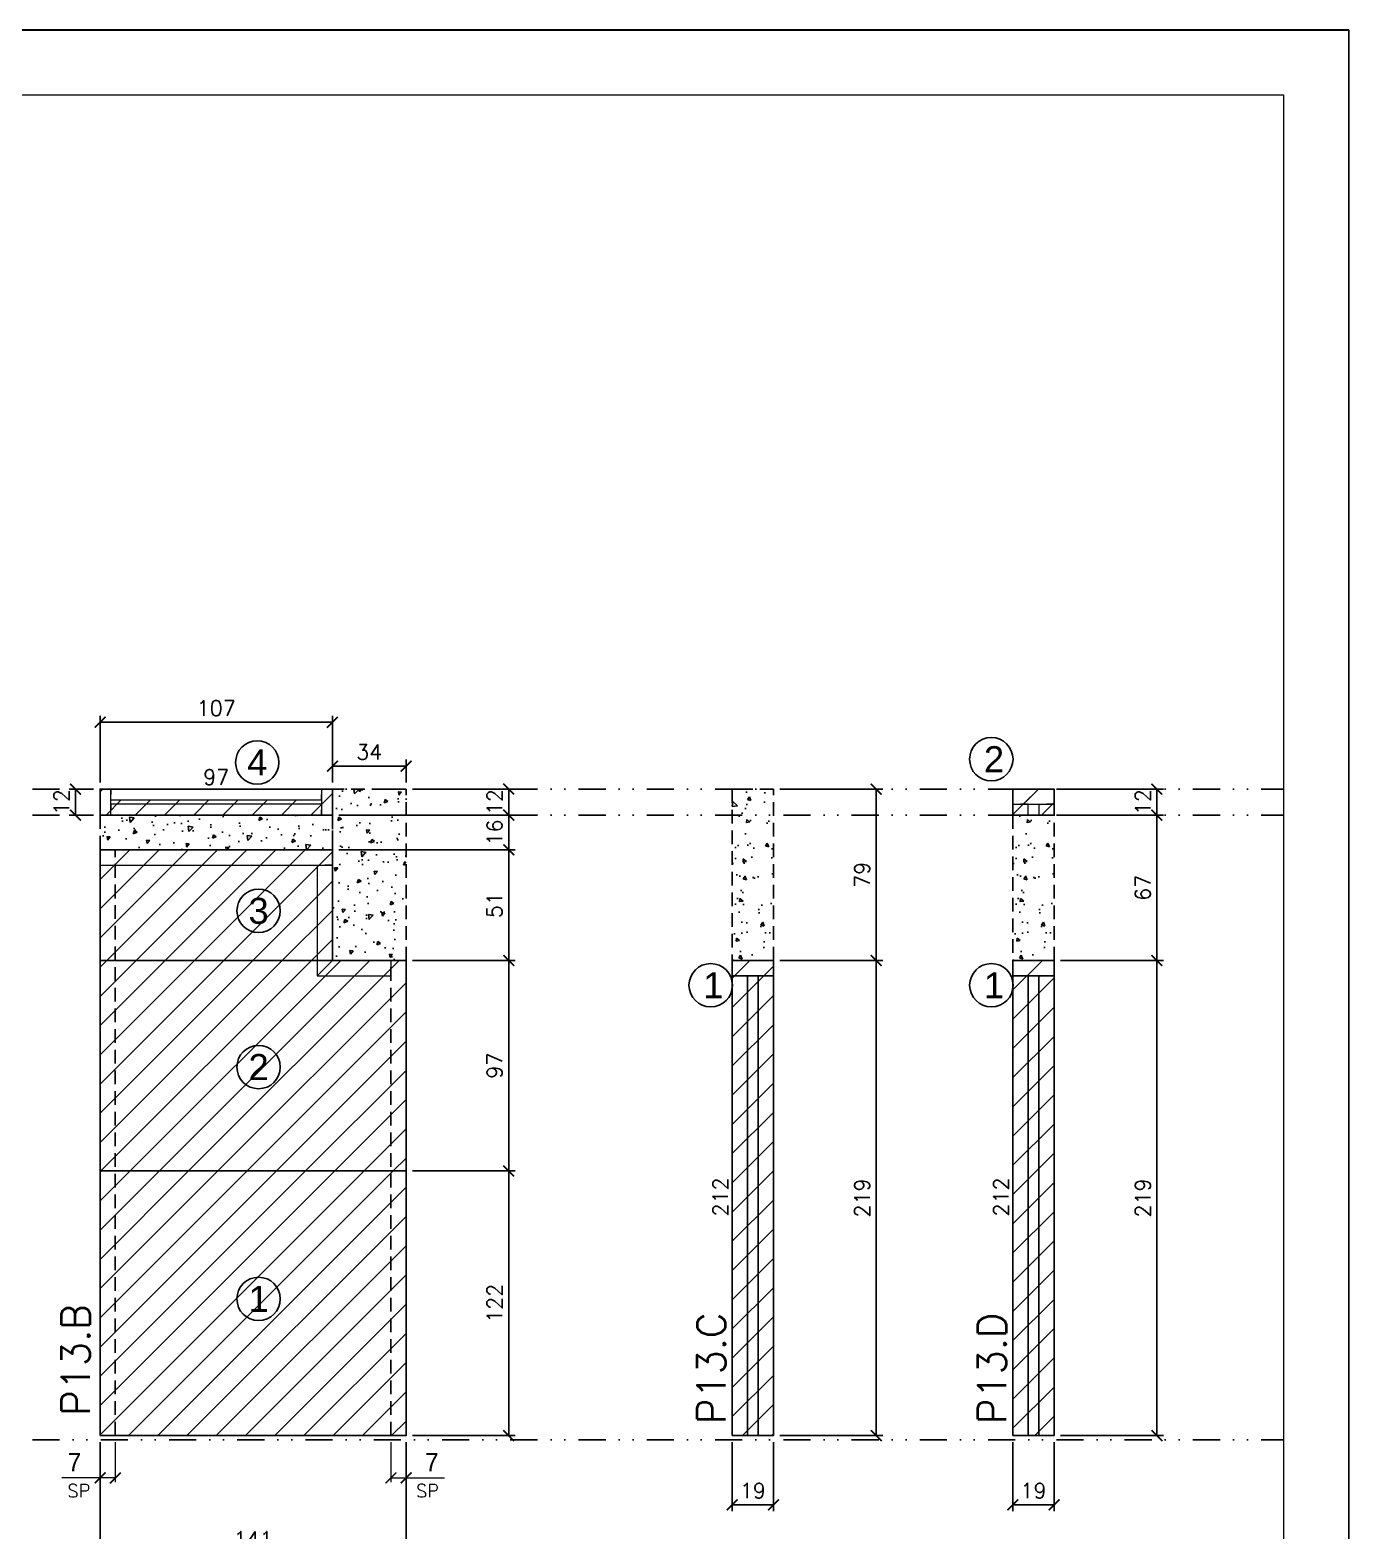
# Model space of a CAD drawing. Extents: x -23436 to 4767, y -3862 to 10024.
# Drawn here: x -18214 to -17606, y 3291 to 3982 of the extents above; entities that cross this region are included whole.
import ezdxf
from ezdxf.enums import TextEntityAlignment as Align

# ---------------------------------------------------------------- set-up
doc = ezdxf.new("R2010")
doc.units = 0
doc.header["$PDMODE"] = 2
doc.header["$PDSIZE"] = 10
doc.linetypes.add('DIVIDE2', pattern=[0.625, 0.25, -0.125, 0, -0.125, 0, -0.125])
doc.linetypes.add('HIDDEN', pattern=[9.525, 6.35, -3.175])
doc.layers.get('0').update_dxf_attribs({"lineweight": 13})
doc.layers.get('Defpoints').update_dxf_attribs({"lineweight": 13})
for name, color, linetype in [('Concreto', 250, 'HIDDEN'), ('Cota', 4, 'Continuous'), ('Cota Sarrafo', 180, 'Continuous'), ('MB Logo', 254, 'Continuous'), ('Nível', 160, 'Continuous'), ('Painéis', 30, 'Continuous'), ('Reaproveitamento', 252, 'Continuous'), ('Romaneio', 10, 'Continuous'), ('Sarr 7x7', 104, 'Continuous'), ('Sarrafo de Pressão', 42, 'HIDDEN')]:
    doc.layers.add(name, color=color, linetype=linetype)
for name, color, linetype, lineweight in [('cotas', 4, 'Continuous', 13), ('FOLHA MB', 7, 'Continuous', 13), ('Texto Seção', 7, 'Continuous', 15)]:
    doc.layers.add(name, color=color, linetype=linetype, lineweight=lineweight)
doc.layers.add('Laje_Perimetro', color=7, linetype='Continuous', plot=False)
doc.styles.add('ARIAL', font='arial.ttf', dxfattribs={"oblique": 15, "height": 25})
doc.styles.add('REGUA-120', font='ROMANS.shx', dxfattribs={"height": 15})
doc.styles.add('ROMANS', font='romans.shx')
doc.styles.add('ROMAS860', font='ROMAS860.SHX')
doc.dimstyles.new('cotas', dxfattribs={"dimtxt": 8.5, "dimasz": 5, "dimexe": 2, "dimexo": 3, "dimgap": 3, "dimtad": 1, "dimdec": 1, "dimzin": 9, "dimdsep": 46, "dimtxsty": 'ROMAS860', "dimblk": 'ARCHTICK', "dimcen": 0, "dimclrd": 4, "dimclre": 4, "dimclrt": 1, "dimadec": 0, "dimazin": 2, "dimtfac": 1, "dimtdec": 1, "dimtix": 1, "dimtmove": 0, "dimatfit": 2, "dimldrblk": 'OBLIQUE', "dimfxl": 0, "dimtolj": 1, "dimtzin": 0, "dimlwd": 13, "dimlwe": 13, "dimarcsym": 0})
doc.dimstyles.new('PAINEL', dxfattribs={"dimtxt": 7, "dimasz": 5, "dimexe": 3, "dimexo": 3, "dimgap": 3, "dimtad": 1, "dimdec": 1, "dimzin": 12, "dimdsep": 46, "dimtxsty": 'ROMANS', "dimblk": 'ARCHTICK', "dimcen": 0, "dimclrd": 4, "dimclre": 4, "dimclrt": 1, "dimadec": 1, "dimazin": 3, "dimtfac": 1, "dimtdec": 1, "dimtmove": 0, "dimatfit": 3, "dimldrblk": 'OBLIQUE', "dimfxl": 0, "dimtolj": 1, "dimtzin": 12, "dimarcsym": 0})
doc.dimstyles.new('projeto2', dxfattribs={"dimtxt": 7, "dimasz": 5, "dimexe": 1.25, "dimexo": 2.5, "dimgap": 2, "dimtad": 1, "dimdec": 1, "dimdsep": 46, "dimtxsty": 'ROMANS', "dimblk": 'OBLIQUE', "dimcen": 10, "dimdle": 1, "dimse1": 1, "dimse2": 1, "dimsd1": 1, "dimsd2": 1, "dimclrd": 256, "dimclre": 256, "dimclrt": 1, "dimadec": 0, "dimazin": 0, "dimtfac": 1, "dimtdec": 1, "dimtmove": 0, "dimatfit": 3, "dimldrblk": 'OBLIQUE', "dimfxl": 0, "dimlwd": -1, "dimlwe": -1, "dimarcsym": 0})
pattern_1 = [(45, (-11602.353, 0), (-6.735192, 6.735192), [])]

# ---------------------------------------------------------------- blocks, each defined once
blk = doc.blocks.new('A$C169d8357')
at = {"layer": 'FOLHA MB', "color": 1}
for points in [[(0, 1199.94), (0, 149.94), (1485.02, 149.94), (1485.02, 1199.94)], [(70, 1169.94), (70, 179.94), (1455.02, 179.94), (1455.02, 1169.94)]]:
    blk.add_lwpolyline(points, close=True, dxfattribs=at)
blk = doc.blocks.new('_ArchTick')
at = {"color": 0, "linetype": 'ByBlock', "const_width": 0.15}
blk.add_lwpolyline([(-0.5, -0.5), (0.5, 0.5)], dxfattribs=at)
blk = doc.blocks.new('*D4084')
at = {"layer": 'Cota', "color": 4, "lineweight": -2, "transparency": 16777216}
for p, q in [((-18037.79, 3456.37), (-17990.54, 3456.37)), ((-17993.54, 3334.37), (-17993.54, 3456.37)), ((-18037.79, 3334.37), (-17990.54, 3334.37))]:
    blk.add_line(p, q, dxfattribs=at)
at = {"layer": 'Defpoints', "color": 0, "transparency": 16777216}
for p in [(-18040.79, 3456.37), (-17993.54, 3456.37), (-18040.79, 3334.37)]:
    blk.add_point(p, dxfattribs=at)
at = {"layer": 'Cota', "color": 4, "lineweight": -2, "transparency": 16777216, "xscale": 5, "yscale": 5, "zscale": 5}
for p, rotation in [((-17993.54, 3456.37), 90), ((-17993.54, 3334.37), 270)]:
    blk.add_blockref('_ArchTick', p, dxfattribs=dict(at, rotation=rotation))
at = {"layer": 'Cota', "color": 1, "transparency": 16777216, "insert": (-18000.04, 3395.37), "char_height": 7, "attachment_point": 5, "rotation": 90, "style": 'ROMANS'}
blk.add_mtext('\\A1;122', dxfattribs=at)
blk = doc.blocks.new('_OBLIQUE')
at = {"color": 0, "linetype": 'ByBlock', "lineweight": -2}
for p, q in [((0, 0), (-1, 0)), ((-0.5, -0.5), (0.5, 0.5))]:
    blk.add_line(p, q, dxfattribs=at)
blk = doc.blocks.new('*D4085')
at = {"layer": 'Cota', "color": 4, "lineweight": -2, "transparency": 16777216}
for p, q in [((-18037.79, 3553.37), (-17990.54, 3553.37)), ((-17993.54, 3456.37), (-17993.54, 3553.37)), ((-18037.79, 3456.37), (-17990.54, 3456.37))]:
    blk.add_line(p, q, dxfattribs=at)
at = {"layer": 'Defpoints', "color": 0, "transparency": 16777216}
for p in [(-18040.79, 3553.37), (-17993.54, 3553.37), (-18040.79, 3456.37)]:
    blk.add_point(p, dxfattribs=at)
at = {"layer": 'Cota', "color": 4, "lineweight": -2, "transparency": 16777216, "xscale": 5, "yscale": 5, "zscale": 5}
for p, rotation in [((-17993.54, 3553.37), 90), ((-17993.54, 3456.37), 270)]:
    blk.add_blockref('_ArchTick', p, dxfattribs=dict(at, rotation=rotation))
at = {"layer": 'Cota', "color": 1, "transparency": 16777216, "insert": (-18000.04, 3504.87), "char_height": 7, "attachment_point": 5, "rotation": 90, "style": 'ROMANS'}
blk.add_mtext('\\A1;97', dxfattribs=at)
blk = doc.blocks.new('*D4086')
at = {"layer": 'Cota', "color": 4, "lineweight": 13, "transparency": 16777216}
for p, q in [((-18047.79, 3331.37), (-18047.79, 3312.89)), ((-18040.79, 3331.37), (-18040.79, 3312.89)), ((-18047.79, 3314.89), (-18040.79, 3314.89)), ((-18040.79, 3314.89), (-18023.12, 3314.89))]:
    blk.add_line(p, q, dxfattribs=at)
at = {"layer": 'Defpoints', "color": 0, "transparency": 16777216}
for p in [(-18047.79, 3334.37), (-18040.79, 3334.37), (-18040.79, 3314.89)]:
    blk.add_point(p, dxfattribs=at)
at = {"layer": 'Cota', "color": 4, "lineweight": 13, "transparency": 16777216, "xscale": 5, "yscale": 5, "zscale": 5, "rotation": 180}
blk.add_blockref('_ArchTick', (-18047.79, 3314.89), dxfattribs=at)
at = {"layer": 'Cota', "color": 4, "lineweight": 13, "transparency": 16777216, "xscale": 5, "yscale": 5, "zscale": 5}
blk.add_blockref('_ArchTick', (-18040.79, 3314.89), dxfattribs=at)
at = {"layer": 'Cota', "color": 1, "transparency": 16777216, "insert": (-18028.95, 3322.14), "char_height": 8.5, "attachment_point": 5, "style": 'ROMAS860'}
blk.add_mtext('\\A1;7', dxfattribs=at)
blk = doc.blocks.new('*D4087')
at = {"layer": 'Cota', "color": 4, "lineweight": -2, "transparency": 16777216}
for p, q in [((-18181.79, 3331.37), (-18181.79, 3277.19)), ((-18040.79, 3331.37), (-18040.79, 3277.19)), ((-18181.79, 3280.19), (-18040.79, 3280.19))]:
    blk.add_line(p, q, dxfattribs=at)
at = {"layer": 'Defpoints', "color": 0, "transparency": 16777216}
for p in [(-18181.79, 3334.37), (-18040.79, 3334.37), (-18040.79, 3280.19)]:
    blk.add_point(p, dxfattribs=at)
at = {"layer": 'Cota', "color": 4, "lineweight": -2, "transparency": 16777216, "xscale": 5, "yscale": 5, "zscale": 5, "rotation": 180}
blk.add_blockref('_ArchTick', (-18181.79, 3280.19), dxfattribs=at)
at = {"layer": 'Cota', "color": 4, "lineweight": -2, "transparency": 16777216, "xscale": 5, "yscale": 5, "zscale": 5}
blk.add_blockref('_ArchTick', (-18040.79, 3280.19), dxfattribs=at)
at = {"layer": 'Cota', "color": 1, "transparency": 16777216, "insert": (-18111.29, 3286.69), "char_height": 7, "attachment_point": 5, "style": 'ROMANS'}
blk.add_mtext('\\A1;141', dxfattribs=at)
blk = doc.blocks.new('*D4088')
at = {"layer": 'Cota', "color": 4, "lineweight": 13, "transparency": 16777216}
for p, q in [((-18181.79, 3331.37), (-18181.79, 3312.89)), ((-18174.79, 3331.37), (-18174.79, 3312.89)), ((-18181.79, 3314.89), (-18199.45, 3314.89)), ((-18174.79, 3314.89), (-18181.79, 3314.89))]:
    blk.add_line(p, q, dxfattribs=at)
at = {"layer": 'Defpoints', "color": 0, "transparency": 16777216}
for p in [(-18181.79, 3334.37), (-18174.79, 3334.37), (-18181.79, 3314.89)]:
    blk.add_point(p, dxfattribs=at)
at = {"layer": 'Cota', "color": 4, "lineweight": 13, "transparency": 16777216, "xscale": 5, "yscale": 5, "zscale": 5, "rotation": 180}
blk.add_blockref('_ArchTick', (-18181.79, 3314.89), dxfattribs=at)
at = {"layer": 'Cota', "color": 4, "lineweight": 13, "transparency": 16777216, "xscale": 5, "yscale": 5, "zscale": 5}
blk.add_blockref('_ArchTick', (-18174.79, 3314.89), dxfattribs=at)
at = {"layer": 'Cota', "color": 1, "transparency": 16777216, "insert": (-18193.62, 3322.14), "char_height": 8.5, "attachment_point": 5, "style": 'ROMAS860'}
blk.add_mtext('\\A1;7', dxfattribs=at)
blk = doc.blocks.new('*D4089')
at = {"layer": 'cotas', "color": 4, "lineweight": -2, "transparency": 16777216}
for p, q in [((-18071.79, 3604.37), (-17990.54, 3604.37)), ((-17993.54, 3604.37), (-17993.54, 3553.37)), ((-18037.79, 3553.37), (-17990.54, 3553.37))]:
    blk.add_line(p, q, dxfattribs=at)
at = {"layer": 'Defpoints', "color": 0, "transparency": 16777216}
for p in [(-18074.79, 3604.37), (-18040.79, 3553.37), (-17993.54, 3553.37)]:
    blk.add_point(p, dxfattribs=at)
at = {"layer": 'cotas', "color": 4, "lineweight": -2, "transparency": 16777216, "xscale": 5, "yscale": 5, "zscale": 5}
for p, rotation in [((-17993.54, 3604.37), 90), ((-17993.54, 3553.37), 270)]:
    blk.add_blockref('_ArchTick', p, dxfattribs=dict(at, rotation=rotation))
at = {"layer": 'cotas', "color": 1, "transparency": 16777216, "insert": (-18000.04, 3578.87), "char_height": 7, "attachment_point": 5, "rotation": 90, "style": 'ROMANS'}
blk.add_mtext('\\A1;51', dxfattribs=at)
blk = doc.blocks.new('*D4097')
at = {"layer": 'Defpoints', "color": 0, "transparency": 16777216}
for p in [(-18176.79, 3632.37), (-18079.79, 3632.37), (-18079.79, 3632.37)]:
    blk.add_point(p, dxfattribs=at)
at = {"layer": 'Cota Sarrafo', "color": 1, "transparency": 16777216, "insert": (-18128.29, 3637.87), "char_height": 7, "attachment_point": 5, "style": 'ROMANS'}
blk.add_mtext('97', dxfattribs=at)
blk = doc.blocks.new('*D4098')
at = {"layer": 'cotas', "color": 4, "lineweight": -2, "transparency": 16777216}
for p, q in [((-18184.79, 3632.37), (-18196.13, 3632.37)), ((-18193.13, 3620.37), (-18193.13, 3632.37)), ((-18184.79, 3620.37), (-18196.13, 3620.37))]:
    blk.add_line(p, q, dxfattribs=at)
at = {"layer": 'Defpoints', "color": 0, "transparency": 16777216}
for p in [(-18193.13, 3632.37), (-18181.79, 3632.37), (-18181.79, 3620.37)]:
    blk.add_point(p, dxfattribs=at)
at = {"layer": 'cotas', "color": 4, "lineweight": -2, "transparency": 16777216, "xscale": 5, "yscale": 5, "zscale": 5}
for p, rotation in [((-18193.13, 3632.37), 90), ((-18193.13, 3620.37), 270)]:
    blk.add_blockref('_ArchTick', p, dxfattribs=dict(at, rotation=rotation))
at = {"layer": 'cotas', "color": 1, "transparency": 16777216, "insert": (-18199.63, 3626.37), "char_height": 7, "attachment_point": 5, "rotation": 90, "style": 'ROMANS'}
blk.add_mtext('\\A1;12', dxfattribs=at)
blk = doc.blocks.new('*D4099')
at = {"layer": 'cotas', "color": 4, "lineweight": -2, "transparency": 16777216}
for p, q in [((-18071.79, 3620.37), (-17990.54, 3620.37)), ((-17993.54, 3604.37), (-17993.54, 3620.37)), ((-18071.79, 3604.37), (-17990.54, 3604.37))]:
    blk.add_line(p, q, dxfattribs=at)
at = {"layer": 'Defpoints', "color": 0, "transparency": 16777216}
for p in [(-18074.79, 3620.37), (-17993.54, 3620.37), (-18074.79, 3604.37)]:
    blk.add_point(p, dxfattribs=at)
at = {"layer": 'cotas', "color": 4, "lineweight": -2, "transparency": 16777216, "xscale": 5, "yscale": 5, "zscale": 5}
for p, rotation in [((-17993.54, 3620.37), 90), ((-17993.54, 3604.37), 270)]:
    blk.add_blockref('_ArchTick', p, dxfattribs=dict(at, rotation=rotation))
at = {"layer": 'cotas', "color": 1, "transparency": 16777216, "insert": (-18000.04, 3612.37), "char_height": 7, "attachment_point": 5, "rotation": 90, "style": 'ROMANS'}
blk.add_mtext('\\A1;16', dxfattribs=at)
blk = doc.blocks.new('*D4100')
at = {"layer": 'cotas', "color": 4, "lineweight": -2, "transparency": 16777216}
for p, q in [((-18037.79, 3632.37), (-17990.54, 3632.37)), ((-17993.54, 3620.37), (-17993.54, 3632.37)), ((-18071.79, 3620.37), (-17990.54, 3620.37))]:
    blk.add_line(p, q, dxfattribs=at)
at = {"layer": 'Defpoints', "color": 0, "transparency": 16777216}
for p in [(-18040.79, 3632.37), (-17993.54, 3632.37), (-18074.79, 3620.37)]:
    blk.add_point(p, dxfattribs=at)
at = {"layer": 'cotas', "color": 4, "lineweight": -2, "transparency": 16777216, "xscale": 5, "yscale": 5, "zscale": 5}
for p, rotation in [((-17993.54, 3632.37), 90), ((-17993.54, 3620.37), 270)]:
    blk.add_blockref('_ArchTick', p, dxfattribs=dict(at, rotation=rotation))
at = {"layer": 'cotas', "color": 1, "transparency": 16777216, "insert": (-18000.04, 3626.37), "char_height": 7, "attachment_point": 5, "rotation": 90, "style": 'ROMANS'}
blk.add_mtext('\\A1;12', dxfattribs=at)
blk = doc.blocks.new('*D4101')
at = {"layer": 'cotas', "color": 4, "lineweight": -2, "transparency": 16777216}
for p, q in [((-18181.79, 3635.37), (-18181.79, 3666.18)), ((-18074.79, 3635.37), (-18074.79, 3666.18)), ((-18181.79, 3663.18), (-18074.79, 3663.18))]:
    blk.add_line(p, q, dxfattribs=at)
at = {"layer": 'Defpoints', "color": 0, "transparency": 16777216}
for p in [(-18074.79, 3663.18), (-18181.79, 3632.37), (-18074.79, 3632.37)]:
    blk.add_point(p, dxfattribs=at)
at = {"layer": 'cotas', "color": 4, "lineweight": -2, "transparency": 16777216, "xscale": 5, "yscale": 5, "zscale": 5, "rotation": 180}
blk.add_blockref('_ArchTick', (-18181.79, 3663.18), dxfattribs=at)
at = {"layer": 'cotas', "color": 4, "lineweight": -2, "transparency": 16777216, "xscale": 5, "yscale": 5, "zscale": 5}
blk.add_blockref('_ArchTick', (-18074.79, 3663.18), dxfattribs=at)
at = {"layer": 'cotas', "color": 1, "transparency": 16777216, "insert": (-18128.29, 3669.68), "char_height": 7, "attachment_point": 5, "style": 'ROMANS'}
blk.add_mtext('\\A1;107', dxfattribs=at)
blk = doc.blocks.new('*D4102')
at = {"layer": 'cotas', "color": 4, "lineweight": -2, "transparency": 16777216}
for p, q in [((-18074.79, 3635.37), (-18074.79, 3645.94)), ((-18040.79, 3635.37), (-18040.79, 3645.94)), ((-18074.79, 3642.94), (-18040.79, 3642.94))]:
    blk.add_line(p, q, dxfattribs=at)
at = {"layer": 'Defpoints', "color": 0, "transparency": 16777216}
for p in [(-18040.79, 3642.94), (-18074.79, 3632.37), (-18040.79, 3632.37)]:
    blk.add_point(p, dxfattribs=at)
at = {"layer": 'cotas', "color": 4, "lineweight": -2, "transparency": 16777216, "xscale": 5, "yscale": 5, "zscale": 5, "rotation": 180}
blk.add_blockref('_ArchTick', (-18074.79, 3642.94), dxfattribs=at)
at = {"layer": 'cotas', "color": 4, "lineweight": -2, "transparency": 16777216, "xscale": 5, "yscale": 5, "zscale": 5}
blk.add_blockref('_ArchTick', (-18040.79, 3642.94), dxfattribs=at)
at = {"layer": 'cotas', "color": 1, "transparency": 16777216, "insert": (-18057.79, 3649.44), "char_height": 7, "attachment_point": 5, "style": 'ROMANS'}
blk.add_mtext('\\A1;34', dxfattribs=at)
blk = doc.blocks.new('*D4103')
at = {"layer": 'Cota', "color": 4, "lineweight": -2, "transparency": 16777216}
for p, q in [((-17890.54, 3331.37), (-17890.54, 3299.48)), ((-17871.54, 3331.37), (-17871.54, 3299.48)), ((-17890.54, 3302.48), (-17871.54, 3302.48))]:
    blk.add_line(p, q, dxfattribs=at)
at = {"layer": 'Defpoints', "color": 0, "transparency": 16777216}
for p in [(-17890.54, 3334.37), (-17871.54, 3334.37), (-17871.54, 3302.48)]:
    blk.add_point(p, dxfattribs=at)
at = {"layer": 'Cota', "color": 4, "lineweight": -2, "transparency": 16777216, "xscale": 5, "yscale": 5, "zscale": 5, "rotation": 180}
blk.add_blockref('_ArchTick', (-17890.54, 3302.48), dxfattribs=at)
at = {"layer": 'Cota', "color": 4, "lineweight": -2, "transparency": 16777216, "xscale": 5, "yscale": 5, "zscale": 5}
blk.add_blockref('_ArchTick', (-17871.54, 3302.48), dxfattribs=at)
at = {"layer": 'Cota', "color": 1, "transparency": 16777216, "insert": (-17881.04, 3308.98), "char_height": 7, "attachment_point": 5, "style": 'ROMANS'}
blk.add_mtext('\\A1;19', dxfattribs=at)
blk = doc.blocks.new('*D4104')
at = {"layer": 'Cota', "color": 4, "lineweight": -2, "transparency": 16777216}
for p, q in [((-17868.54, 3632.37), (-17821.2, 3632.37)), ((-17824.2, 3553.37), (-17824.2, 3632.37)), ((-17868.54, 3553.37), (-17821.2, 3553.37))]:
    blk.add_line(p, q, dxfattribs=at)
at = {"layer": 'Defpoints', "color": 0, "transparency": 16777216}
for p in [(-17871.54, 3632.37), (-17824.2, 3632.37), (-17871.54, 3553.37)]:
    blk.add_point(p, dxfattribs=at)
at = {"layer": 'Cota', "color": 4, "lineweight": -2, "transparency": 16777216, "xscale": 5, "yscale": 5, "zscale": 5}
for p, rotation in [((-17824.2, 3632.37), 90), ((-17824.2, 3553.37), 270)]:
    blk.add_blockref('_ArchTick', p, dxfattribs=dict(at, rotation=rotation))
at = {"layer": 'Cota', "color": 1, "transparency": 16777216, "insert": (-17830.7, 3592.87), "char_height": 7, "attachment_point": 5, "rotation": 90, "style": 'ROMANS'}
blk.add_mtext('\\A1;79', dxfattribs=at)
blk = doc.blocks.new('*D4105')
at = {"layer": 'Defpoints', "color": 0, "transparency": 16777216}
for p in [(-17883.54, 3546.37), (-17890.54, 3334.37), (-17890.54, 3334.37)]:
    blk.add_point(p, dxfattribs=at)
at = {"layer": 'Cota Sarrafo', "color": 1, "transparency": 16777216, "insert": (-17896.04, 3444.35), "char_height": 7, "attachment_point": 5, "rotation": 90, "style": 'ROMANS'}
blk.add_mtext('212', dxfattribs=at)
blk = doc.blocks.new('*D4106')
at = {"layer": 'cotas', "color": 4, "lineweight": -2, "transparency": 16777216}
for p, q in [((-17868.54, 3553.37), (-17821.2, 3553.37)), ((-17824.2, 3334.37), (-17824.2, 3553.37)), ((-17868.54, 3334.37), (-17821.2, 3334.37))]:
    blk.add_line(p, q, dxfattribs=at)
at = {"layer": 'Defpoints', "color": 0, "transparency": 16777216}
for p in [(-17871.54, 3553.37), (-17824.2, 3553.37), (-17871.54, 3334.37)]:
    blk.add_point(p, dxfattribs=at)
at = {"layer": 'cotas', "color": 4, "lineweight": -2, "transparency": 16777216, "xscale": 5, "yscale": 5, "zscale": 5}
for p, rotation in [((-17824.2, 3553.37), 90), ((-17824.2, 3334.37), 270)]:
    blk.add_blockref('_ArchTick', p, dxfattribs=dict(at, rotation=rotation))
at = {"layer": 'cotas', "color": 1, "transparency": 16777216, "insert": (-17830.7, 3443.87), "char_height": 7, "attachment_point": 5, "rotation": 90, "style": 'ROMANS'}
blk.add_mtext('\\A1;219', dxfattribs=at)
blk = doc.blocks.new('*D4107')
at = {"layer": 'Cota', "color": 4, "lineweight": -2, "transparency": 16777216}
for p, q in [((-17761.23, 3331.37), (-17761.23, 3299.48)), ((-17742.23, 3331.37), (-17742.23, 3299.48)), ((-17761.23, 3302.48), (-17742.23, 3302.48))]:
    blk.add_line(p, q, dxfattribs=at)
at = {"layer": 'Defpoints', "color": 0, "transparency": 16777216}
for p in [(-17761.23, 3334.37), (-17742.23, 3334.37), (-17742.23, 3302.48)]:
    blk.add_point(p, dxfattribs=at)
at = {"layer": 'Cota', "color": 4, "lineweight": -2, "transparency": 16777216, "xscale": 5, "yscale": 5, "zscale": 5, "rotation": 180}
blk.add_blockref('_ArchTick', (-17761.23, 3302.48), dxfattribs=at)
at = {"layer": 'Cota', "color": 4, "lineweight": -2, "transparency": 16777216, "xscale": 5, "yscale": 5, "zscale": 5}
blk.add_blockref('_ArchTick', (-17742.23, 3302.48), dxfattribs=at)
at = {"layer": 'Cota', "color": 1, "transparency": 16777216, "insert": (-17751.73, 3308.98), "char_height": 7, "attachment_point": 5, "style": 'ROMANS'}
blk.add_mtext('\\A1;19', dxfattribs=at)
blk = doc.blocks.new('*D4108')
at = {"layer": 'Cota', "color": 4, "lineweight": -2, "transparency": 16777216}
for p, q in [((-17739.23, 3620.37), (-17691.88, 3620.37)), ((-17694.88, 3553.37), (-17694.88, 3620.37)), ((-17739.23, 3553.37), (-17691.88, 3553.37))]:
    blk.add_line(p, q, dxfattribs=at)
at = {"layer": 'Defpoints', "color": 0, "transparency": 16777216}
for p in [(-17742.23, 3620.37), (-17694.88, 3620.37), (-17742.23, 3553.37)]:
    blk.add_point(p, dxfattribs=at)
at = {"layer": 'Cota', "color": 4, "lineweight": -2, "transparency": 16777216, "xscale": 5, "yscale": 5, "zscale": 5}
for p, rotation in [((-17694.88, 3620.37), 90), ((-17694.88, 3553.37), 270)]:
    blk.add_blockref('_ArchTick', p, dxfattribs=dict(at, rotation=rotation))
at = {"layer": 'Cota', "color": 1, "transparency": 16777216, "insert": (-17701.38, 3586.87), "char_height": 7, "attachment_point": 5, "rotation": 90, "style": 'ROMANS'}
blk.add_mtext('\\A1;67', dxfattribs=at)
blk = doc.blocks.new('*D4043')
at = {"layer": 'Defpoints', "color": 0, "transparency": 16777216}
for p in [(-17754.23, 3546.37), (-17761.23, 3334.37), (-17761.23, 3334.37)]:
    blk.add_point(p, dxfattribs=at)
at = {"layer": 'Cota Sarrafo', "color": 1, "transparency": 16777216, "insert": (-17766.73, 3444.35), "char_height": 7, "attachment_point": 5, "rotation": 90, "style": 'ROMANS'}
blk.add_mtext('212', dxfattribs=at)
blk = doc.blocks.new('*D4044')
at = {"layer": 'cotas', "color": 4, "lineweight": -2, "transparency": 16777216}
for p, q in [((-17739.23, 3553.37), (-17691.88, 3553.37)), ((-17694.88, 3334.37), (-17694.88, 3553.37)), ((-17739.23, 3334.37), (-17691.88, 3334.37))]:
    blk.add_line(p, q, dxfattribs=at)
at = {"layer": 'Defpoints', "color": 0, "transparency": 16777216}
for p in [(-17742.23, 3553.37), (-17694.88, 3553.37), (-17742.23, 3334.37)]:
    blk.add_point(p, dxfattribs=at)
at = {"layer": 'cotas', "color": 4, "lineweight": -2, "transparency": 16777216, "xscale": 5, "yscale": 5, "zscale": 5}
for p, rotation in [((-17694.88, 3553.37), 90), ((-17694.88, 3334.37), 270)]:
    blk.add_blockref('_ArchTick', p, dxfattribs=dict(at, rotation=rotation))
at = {"layer": 'cotas', "color": 1, "transparency": 16777216, "insert": (-17701.38, 3443.87), "char_height": 7, "attachment_point": 5, "rotation": 90, "style": 'ROMANS'}
blk.add_mtext('\\A1;219', dxfattribs=at)
blk = doc.blocks.new('*D4045')
at = {"layer": 'cotas', "color": 4, "lineweight": -2, "transparency": 16777216}
for p, q in [((-17739.23, 3632.37), (-17691.88, 3632.37)), ((-17694.88, 3620.37), (-17694.88, 3632.37)), ((-17739.23, 3620.37), (-17691.88, 3620.37))]:
    blk.add_line(p, q, dxfattribs=at)
at = {"layer": 'Defpoints', "color": 0, "transparency": 16777216}
for p in [(-17742.23, 3632.37), (-17694.88, 3632.37), (-17742.23, 3620.37)]:
    blk.add_point(p, dxfattribs=at)
at = {"layer": 'cotas', "color": 4, "lineweight": -2, "transparency": 16777216, "xscale": 5, "yscale": 5, "zscale": 5}
for p, rotation in [((-17694.88, 3632.37), 90), ((-17694.88, 3620.37), 270)]:
    blk.add_blockref('_ArchTick', p, dxfattribs=dict(at, rotation=rotation))
at = {"layer": 'cotas', "color": 1, "transparency": 16777216, "insert": (-17701.38, 3626.37), "char_height": 7, "attachment_point": 5, "rotation": 90, "style": 'ROMANS'}
blk.add_mtext('\\A1;12', dxfattribs=at)

msp = doc.modelspace()

# ---------------------------------------------------------------- hatches: boundary and pattern name
at = {"layer": 'Concreto'}
h = msp.add_hatch(dxfattribs=at)
h.set_pattern_fill('AR-CONC', color=256, scale=0.1, angle=-180)
h.set_pattern_definition([(230, (1956.088, -36), (-18.218467, 1.593909), [1.905, -20.955]), (175, (1956.088, -36), (3.524342, -19.105685), [1.524, -16.764058]), (280.45144, (1954.57, -35.867), (-14.694125, -17.511775), [1.619001, -17.809024]), (226.1842, (1956.088, -41.08), (-27.107904, 4.204233), [2.8575, -31.4325]), (276.63556, (1953.83, -40.73), (-23.740413, -24.742612), [2.428502, -26.71356]), (171.18415, (1956.088, -41.08), (-23.740413, -24.742612), [2.285997, -25.145973]), (201, (1953.548, -39.81), (-15.161439, 10.22652), [1.905, -20.955]), (146, (1953.548, -39.81), (-6.180203, -18.418797), [1.524, -16.764]), (251.451445, (1952.285, -38.958), (-21.341642, -8.192277), [1.619001, -17.808994]), (217.5, (1956.088, -36), (-0.3088603, -8.4555039), [0, -16.5608, 0, -17.018, 0, -16.8275]), (187.5, (1956.088, -36), (-6.6819663, -10.0180575), [0, -9.7028, 0, -16.1798, 0, -6.4135]), (147.5, (1961.7524, -36), (-13.5590595, 0.5728744), [0, -6.35, 0, -19.812, 0, -26.289]), (137.5, (1964.292, -36), (-14.812918, -2.542649), [0, -8.255, 0, -13.1572, 0, -18.669])])
h.paths.add_polyline_path([(-18074.786, 3553.37), (-18040.786, 3553.37), (-18040.786, 3632.37), (-18074.786, 3632.37)])
h = msp.add_hatch(dxfattribs=at)
h.set_pattern_fill('AR-CONC', color=256, scale=0.1, angle=-90)
h.set_pattern_definition([(320, (-3230.991, 10390.177), (-1.593909, -18.218467), [1.905, -20.955]), (265, (-3230.991, 10390.177), (19.105685, 3.524342), [1.524, -16.764058]), (10.45144, (-3231.124, 10388.659), (17.511775, -14.694125), [1.619, -17.809024]), (316.1842, (-3225.91, 10390.177), (-4.204233, -27.107904), [2.8575, -31.4325]), (6.63556, (-3226.261, 10387.918), (24.742612, -23.740413), [2.4285, -26.71356]), (261.18415, (-3225.91, 10390.177), (24.742612, -23.740413), [2.285997, -25.145973]), (291, (-3227.181, 10387.637), (-10.22652, -15.161439), [1.905, -20.955]), (236, (-3227.181, 10387.637), (18.418797, -6.180203), [1.524, -16.764]), (341.45145, (-3228.033, 10386.374), (8.192277, -21.341642), [1.619, -17.808994]), (307.5, (-3230.991, 10390.177), (8.455504, -0.3088603), [0, -16.5608, 0, -17.018, 0, -16.8275]), (277.5, (-3230.991, 10390.177), (10.0180575, -6.681966), [0, -9.7028, 0, -16.1798, 0, -6.4135]), (237.5, (-3230.991, 10395.841), (-0.5728744, -13.5590595), [0, -6.35, 0, -19.812, 0, -26.289]), (227.5, (-3230.991, 10398.381), (2.542649, -14.812918), [0, -8.255, 0, -13.1572, 0, -18.669])])
h.paths.add_polyline_path([(-17890.545, 3553.37), (-17871.545, 3553.37), (-17871.545, 3632.37), (-17890.545, 3632.37)])
h = msp.add_hatch(dxfattribs=at)
h.set_pattern_fill('AR-CONC', color=256, scale=0.1, angle=-180)
h.set_pattern_definition([(230, (1585, -36), (-18.218467, 1.593909), [1.905, -20.955]), (175, (1585, -36), (3.524342, -19.105685), [1.524, -16.764058]), (280.45144, (1583.482, -35.867), (-14.694125, -17.511775), [1.619001, -17.809024]), (226.1842, (1585, -41.08), (-27.107904, 4.204233), [2.8575, -31.4325]), (276.63556, (1582.74, -40.73), (-23.740413, -24.742612), [2.428502, -26.71356]), (171.18415, (1585, -41.08), (-23.740413, -24.742612), [2.285997, -25.145973]), (201, (1582.46, -39.81), (-15.161439, 10.22652), [1.905, -20.955]), (146, (1582.46, -39.81), (-6.180203, -18.418797), [1.524, -16.764]), (251.45145, (1581.197, -38.958), (-21.341642, -8.192277), [1.619001, -17.808994]), (217.5, (1585, -36), (-0.3088603, -8.4555039), [0, -16.5608, 0, -17.018, 0, -16.8275]), (187.5, (1585, -36), (-6.6819663, -10.0180575), [0, -9.7028, 0, -16.1798, 0, -6.4135]), (147.5, (1590.664, -36), (-13.5590595, 0.5728744), [0, -6.35, 0, -19.812, 0, -26.289]), (137.5, (1593.204, -36), (-14.812918, -2.542649), [0, -8.255, 0, -13.1572, 0, -18.669])])
h.paths.add_polyline_path([(-18181.786, 3604.37), (-18074.786, 3604.37), (-18074.786, 3620.37), (-18181.786, 3620.37)])
h = msp.add_hatch(dxfattribs=at)
h.set_pattern_fill('AR-CONC', color=256, scale=0.1, angle=-90)
h.set_pattern_definition([(320, (-3101.674, 10390.177), (-1.593909, -18.218467), [1.905, -20.955]), (265, (-3101.674, 10390.177), (19.105685, 3.524342), [1.524, -16.764058]), (10.45144, (-3101.807, 10388.659), (17.511775, -14.694125), [1.619, -17.809024]), (316.1842, (-3096.594, 10390.177), (-4.204233, -27.107904), [2.8575, -31.4325]), (6.63556, (-3096.944, 10387.918), (24.742612, -23.740413), [2.4285, -26.71356]), (261.18415, (-3096.594, 10390.177), (24.742612, -23.740413), [2.285997, -25.145973]), (291, (-3097.864, 10387.637), (-10.22652, -15.161439), [1.905, -20.955]), (236, (-3097.864, 10387.637), (18.418797, -6.180203), [1.524, -16.764]), (341.45145, (-3098.716, 10386.374), (8.192277, -21.341642), [1.619, -17.808994]), (307.5, (-3101.674, 10390.177), (8.455504, -0.3088603), [0, -16.5608, 0, -17.018, 0, -16.8275]), (277.5, (-3101.674, 10390.177), (10.0180575, -6.681966), [0, -9.7028, 0, -16.1798, 0, -6.4135]), (237.5, (-3101.674, 10395.841), (-0.5728744, -13.5590595), [0, -6.35, 0, -19.812, 0, -26.289]), (227.5, (-3101.674, 10398.381), (2.542649, -14.812918), [0, -8.255, 0, -13.1572, 0, -18.669])])
h.paths.add_polyline_path([(-17761.228, 3553.37), (-17742.228, 3553.37), (-17742.228, 3620.37), (-17761.228, 3620.37)])
at = {"layer": 'Reaproveitamento'}
h = msp.add_hatch(dxfattribs=at)
h.set_pattern_fill('ANSI31', color=256, scale=3, style=0)
h.set_pattern_definition(pattern_1)
h.paths.add_polyline_path([(-17761.228, 3620.37), (-17742.228, 3620.37), (-17742.228, 3632.37), (-17761.228, 3632.37)])
edge = h.paths.add_edge_path()
edge.add_line((-18590.349, 3620.37), (-17636.377, 3620.37))
h = msp.add_hatch(dxfattribs=at)
h.set_pattern_fill('ANSI31', color=256, scale=3, style=0)
h.set_pattern_definition(pattern_1)
h.paths.add_polyline_path([(-18176.786, 3632.37), (-18176.786, 3627.37), (-18079.786, 3627.37), (-18079.786, 3632.37)], flags=16)
h.paths.add_polyline_path([(-18181.786, 3620.37), (-18074.786, 3620.37), (-18074.786, 3632.37), (-18181.786, 3632.37)])
h = msp.add_hatch(dxfattribs=at)
h.set_pattern_fill('ANSI31', color=256, scale=3, style=0)
h.set_pattern_definition(pattern_1)
h.paths.add_polyline_path([(-17761.228, 3632.37), (-17742.228, 3632.37), (-17742.228, 3620.37), (-17761.228, 3620.37)])
h = msp.add_hatch(dxfattribs=at)
h.set_pattern_fill('ANSI31', color=256, scale=3, style=0)
h.set_pattern_definition(pattern_1)
h.paths.add_polyline_path([(-17761.228, 3632.37), (-17761.228, 3625.37), (-17742.228, 3625.37), (-17742.228, 3632.37)], flags=17)
h = msp.add_hatch(dxfattribs=at)
h.set_pattern_fill('ANSI31', color=256, scale=3, style=0)
h.set_pattern_definition(pattern_1)
h.paths.add_polyline_path([(-17761.228, 3620.37), (-17742.228, 3620.37), (-17742.228, 3632.37), (-17761.228, 3632.37)])
h = msp.add_hatch(dxfattribs=at)
h.set_pattern_fill('ANSI31', color=256, scale=3, style=0)
h.set_pattern_definition(pattern_1)
h.paths.add_polyline_path([(-18181.786, 3553.37), (-18181.786, 3604.37), (-18074.786, 3604.37), (-18074.786, 3553.37), (-18040.786, 3553.37)])
h = msp.add_hatch(dxfattribs=at)
h.set_pattern_fill('ANSI31', color=256, scale=3, style=0)
h.set_pattern_definition(pattern_1)
h.paths.add_polyline_path([(-18181.786, 3456.37), (-18040.786, 3456.37), (-18040.786, 3553.37), (-18181.786, 3553.37)])
h = msp.add_hatch(dxfattribs=at)
h.set_pattern_fill('ANSI31', color=256, scale=3, style=0)
h.set_pattern_definition(pattern_1)
h.paths.add_polyline_path([(-17890.545, 3334.37), (-17871.545, 3334.37), (-17871.545, 3553.37), (-17890.545, 3553.37)])
h = msp.add_hatch(dxfattribs=at)
h.set_pattern_fill('ANSI31', color=256, scale=3, style=0)
h.set_pattern_definition(pattern_1)
h.paths.add_polyline_path([(-17761.228, 3334.37), (-17742.228, 3334.37), (-17742.228, 3553.37), (-17761.228, 3553.37)])
h = msp.add_hatch(dxfattribs=at)
h.set_pattern_fill('ANSI31', color=256, scale=3, style=0)
h.set_pattern_definition(pattern_1)
h.paths.add_polyline_path([(-18181.786, 3334.37), (-18040.786, 3334.37), (-18040.786, 3456.37), (-18181.786, 3456.37)])

# ---------------------------------------------------------------- linework, layer by layer
at = {"layer": 'Concreto'}
for points in [[(-18074.786, 3553.37), (-18040.786, 3553.37), (-18040.786, 3632.37), (-18074.786, 3632.37)], [(-17890.545, 3553.37), (-17871.545, 3553.37), (-17871.545, 3632.37), (-17890.545, 3632.37)], [(-18181.786, 3604.37), (-18074.786, 3604.37), (-18074.786, 3620.37), (-18181.786, 3620.37)], [(-17761.228, 3553.37), (-17742.228, 3553.37), (-17742.228, 3620.37), (-17761.228, 3620.37)]]:
    msp.add_lwpolyline(points, close=True, dxfattribs=at)
at = {"layer": 'cotas', "color": 50}
for p, q in [((-18181.786, 3620.37), (-18181.786, 3632.37)), ((-18181.786, 3632.37), (-18179.286, 3632.37)), ((-18176.786, 3632.37), (-18179.286, 3632.37)), ((-18176.786, 3620.37), (-18176.786, 3632.37)), ((-18176.786, 3632.37), (-18176.786, 3629.87)), ((-18176.786, 3632.37), (-18079.786, 3632.37)), ((-18176.786, 3627.37), (-18176.786, 3629.87)), ((-18079.786, 3632.37), (-18077.286, 3632.37)), ((-18079.786, 3632.37), (-18079.786, 3620.37)), ((-18079.786, 3632.37), (-18079.786, 3629.87)), ((-18079.786, 3627.37), (-18079.786, 3629.87)), ((-18074.786, 3632.37), (-18077.286, 3632.37)), ((-18074.786, 3632.37), (-18074.786, 3620.37)), ((-17761.228, 3632.37), (-17761.228, 3628.87)), ((-17761.228, 3632.37), (-17742.228, 3632.37)), ((-17742.228, 3632.37), (-17742.228, 3628.87)), ((-18176.786, 3627.37), (-18079.786, 3627.37)), ((-18079.786, 3625.37), (-18176.786, 3625.37)), ((-18176.786, 3625.37), (-18176.786, 3622.87)), ((-18079.786, 3625.37), (-18079.786, 3622.87)), ((-17761.228, 3625.37), (-17761.228, 3628.87)), ((-17761.228, 3625.37), (-17742.228, 3625.37)), ((-17761.228, 3620.37), (-17761.228, 3625.37)), ((-17761.228, 3625.37), (-17757.728, 3625.37)), ((-17754.228, 3625.37), (-17757.728, 3625.37)), ((-17754.228, 3620.37), (-17754.228, 3625.37)), ((-17749.228, 3625.37), (-17745.728, 3625.37)), ((-17749.228, 3625.37), (-17749.228, 3620.37)), ((-17742.228, 3625.37), (-17745.728, 3625.37)), ((-17742.228, 3625.37), (-17742.228, 3628.87)), ((-17742.228, 3625.37), (-17742.228, 3620.37)), ((-18181.786, 3620.37), (-18179.286, 3620.37)), ((-18176.786, 3620.37), (-18179.286, 3620.37)), ((-18176.786, 3620.37), (-18176.786, 3622.87)), ((-18079.786, 3620.37), (-18176.786, 3620.37)), ((-18079.786, 3620.37), (-18079.786, 3622.87)), ((-18079.786, 3620.37), (-18077.286, 3620.37)), ((-18074.786, 3620.37), (-18077.286, 3620.37)), ((-17761.228, 3620.37), (-17757.728, 3620.37)), ((-17754.228, 3620.37), (-17757.728, 3620.37)), ((-17749.228, 3620.37), (-17745.728, 3620.37)), ((-17742.228, 3620.37), (-17745.728, 3620.37)), ((-18181.786, 3604.37), (-18181.786, 3600.87)), ((-18181.786, 3604.37), (-18074.786, 3604.37)), ((-18074.786, 3604.37), (-18074.786, 3600.87)), ((-18181.786, 3597.37), (-18181.786, 3600.87)), ((-18181.786, 3597.37), (-18074.786, 3597.37)), ((-18081.786, 3597.37), (-18078.286, 3597.37)), ((-18081.786, 3597.37), (-18081.786, 3546.37)), ((-18074.786, 3597.37), (-18078.286, 3597.37)), ((-18074.786, 3597.37), (-18074.786, 3600.87)), ((-18074.786, 3597.37), (-18074.786, 3553.37)), ((-18081.786, 3546.37), (-18078.286, 3549.87)), ((-18074.786, 3553.37), (-18078.286, 3549.87)), ((-18074.786, 3553.37), (-18047.786, 3553.37)), ((-18047.786, 3553.37), (-18047.786, 3549.87)), ((-18047.786, 3546.37), (-18047.786, 3549.87)), ((-18081.786, 3546.37), (-18047.786, 3546.37))]:
    msp.add_line(p, q, dxfattribs=at)
at = {"layer": 'cotas'}
for p, q in [((-17871.545, 3553.37), (-17871.545, 3334.37)), ((-17742.228, 3553.37), (-17742.228, 3334.37))]:
    msp.add_line(p, q, dxfattribs=at)
at = {"layer": 'Laje_Perimetro'}
msp.add_lwpolyline([(-17606.377, 3982.259), (-19091.397, 3982.259), (-19091.397, 2932.259), (-17606.377, 2932.259)], close=True, dxfattribs=at)
at = {"layer": 'Nível', "color": 3, "linetype": 'DIVIDE2', "ltscale": 50}
msp.add_line((-18590.349, 3632.37), (-17636.377, 3632.37), dxfattribs=at)
at = {"layer": 'Nível', "linetype": 'DIVIDE2', "ltscale": 50}
for p, q in [((-18590.349, 3620.37), (-17636.377, 3620.37)), ((-18590.349, 3332.37), (-17636.377, 3332.37))]:
    msp.add_line(p, q, dxfattribs=at)
at = {"layer": 'Painéis', "color": 32, "true_color": 0xcd6928}
for points in [[(-18181.786, 3620.37), (-18074.786, 3620.37), (-18074.786, 3632.37), (-18181.786, 3632.37)], [(-17761.228, 3620.37), (-17742.228, 3620.37), (-17742.228, 3632.37), (-17761.228, 3632.37)], [(-18181.786, 3553.37), (-18181.786, 3604.37), (-18074.786, 3604.37), (-18074.786, 3553.37), (-18040.786, 3553.37), (-18040.786, 3553.37)], [(-18181.786, 3456.37), (-18040.786, 3456.37), (-18040.786, 3553.37), (-18181.786, 3553.37)], [(-17890.545, 3334.37), (-17871.545, 3334.37), (-17871.545, 3553.37), (-17890.545, 3553.37)], [(-17761.228, 3334.37), (-17742.228, 3334.37), (-17742.228, 3553.37), (-17761.228, 3553.37)], [(-18181.786, 3334.37), (-18040.786, 3334.37), (-18040.786, 3456.37), (-18181.786, 3456.37)]]:
    msp.add_lwpolyline(points, close=True, dxfattribs=at)
at = {"layer": 'Romaneio'}
for centre in [(-18109.38, 3644.653), (-17771.178, 3646.149), (-18108.764, 3576.263), (-17900.472, 3541.954), (-17771.155, 3541.954), (-18108.764, 3504.26), (-18108.764, 3397.365)]:
    msp.add_circle(centre, 10, dxfattribs=at)
at = {"layer": 'Sarr 7x7', "color": 50}
for p, q in [((-17890.545, 3553.37), (-17890.545, 3549.87)), ((-17890.545, 3553.37), (-17871.545, 3553.37)), ((-17890.545, 3546.37), (-17890.545, 3549.87)), ((-17871.545, 3553.37), (-17871.545, 3549.87)), ((-17871.545, 3546.37), (-17871.545, 3549.87)), ((-17761.228, 3553.37), (-17761.228, 3549.87)), ((-17761.228, 3553.37), (-17742.228, 3553.37)), ((-17761.228, 3546.37), (-17761.228, 3549.87)), ((-17742.228, 3553.37), (-17742.228, 3549.87)), ((-17742.228, 3546.37), (-17742.228, 3549.87)), ((-17890.545, 3546.37), (-17871.545, 3546.37)), ((-17890.545, 3334.37), (-17890.545, 3546.37)), ((-17890.545, 3546.37), (-17887.045, 3546.37)), ((-17883.545, 3546.37), (-17887.045, 3546.37)), ((-17883.545, 3334.37), (-17883.545, 3546.37)), ((-17878.545, 3546.37), (-17875.045, 3546.37)), ((-17878.545, 3546.37), (-17878.545, 3334.37)), ((-17871.545, 3546.37), (-17875.045, 3546.37)), ((-17871.545, 3546.37), (-17871.545, 3334.37)), ((-17761.228, 3546.37), (-17742.228, 3546.37)), ((-17761.228, 3334.37), (-17761.228, 3546.37)), ((-17761.228, 3546.37), (-17757.728, 3546.37)), ((-17754.228, 3546.37), (-17757.728, 3546.37)), ((-17754.228, 3334.37), (-17754.228, 3546.37)), ((-17749.228, 3546.37), (-17745.728, 3546.37)), ((-17749.228, 3546.37), (-17749.228, 3334.37)), ((-17742.228, 3546.37), (-17745.728, 3546.37)), ((-17742.228, 3546.37), (-17742.228, 3334.37)), ((-17890.545, 3334.37), (-17887.045, 3334.37)), ((-17883.545, 3334.37), (-17887.045, 3334.37)), ((-17878.545, 3334.37), (-17875.045, 3334.37)), ((-17871.545, 3334.37), (-17875.045, 3334.37)), ((-17761.228, 3334.37), (-17757.728, 3334.37)), ((-17754.228, 3334.37), (-17757.728, 3334.37)), ((-17749.228, 3334.37), (-17745.728, 3334.37)), ((-17742.228, 3334.37), (-17745.728, 3334.37))]:
    msp.add_line(p, q, dxfattribs=at)
at = {"layer": 'Sarrafo de Pressão'}
for p, q in [((-18174.786, 3334.37), (-18174.786, 3604.37)), ((-18047.786, 3334.37), (-18047.786, 3553.37))]:
    msp.add_line(p, q, dxfattribs=at)

# ---------------------------------------------------------------- block references
at = {"layer": 'MB Logo'}
msp.add_blockref('A$C169d8357', (-19091.397, 2782.321), dxfattribs=at)

# ---------------------------------------------------------------- texts
at = {"layer": 'Romaneio', "color": 0, "style": 'ARIAL'}
for s, p in [('4', (-18109.38, 3644.653)), ('2', (-17769.926, 3646.149)), ('3', (-18108.764, 3576.263)), ('1', (-17899.22, 3541.954)), ('1', (-17769.903, 3541.954)), ('2', (-18108.764, 3504.26)), ('1', (-18108.764, 3397.365))]:
    msp.add_text(s, height=12, dxfattribs=at).set_placement(p, align=Align.MIDDLE_CENTER)
at = {"layer": 'Texto Seção', "char_height": 13, "width": 285.32988, "attachment_point": 7, "rotation": 90, "style": 'REGUA-120'}
for s, insert in [('P13.B', (-18186.517, 3343.621)), ('P13.C', (-17893.665, 3339.782)), ('P13.D', (-17764.348, 3339.782))]:
    msp.add_mtext(s, dxfattribs=dict(at, insert=insert))
at = {"layer": 'Texto Seção', "char_height": 6, "style": 'ROMANS'}
for insert, attachment_point in [((-18186.321, 3305.943), 9), ((-18036.251, 3305.943), 7)]:
    msp.add_mtext('SP', dxfattribs=dict(at, insert=insert, attachment_point=attachment_point))

# ---------------------------------------------------------------- dimensions: what is measured, and where the dimension line sits
at = {"layer": 'Cota'}
for base, p1, p2, picture, middle in [((-17824.202, 3632.37), (-17871.545, 3553.37), (-17871.545, 3632.37), '*D4104', (-17830.702, 3592.87)), ((-17694.884, 3620.37), (-17742.228, 3553.37), (-17742.228, 3620.37), '*D4108', (-17701.384, 3586.87))]:
    dim = msp.add_linear_dim(base=base, p1=p1, p2=p2, angle=90, dimstyle='PAINEL', override={"dimarcsym": 2}, dxfattribs=at)
    dim.commit()
    dim.dimension.update_dxf_attribs({"geometry": picture, "text_midpoint": middle})
at = {"layer": 'Cota', "color": 2}
for base, p1, p2, picture, middle in [((-17993.539, 3553.37), (-18040.786, 3456.37), (-18040.786, 3553.37), '*D4085', (-18000.039, 3504.87)), ((-17993.539, 3456.37), (-18040.786, 3334.37), (-18040.786, 3456.37), '*D4084', (-18000.039, 3395.37))]:
    dim = msp.add_linear_dim(base=base, p1=p1, p2=p2, angle=90, dimstyle='PAINEL', override={"dimarcsym": 2}, dxfattribs=at)
    dim.commit()
    dim.dimension.update_dxf_attribs({"geometry": picture, "text_midpoint": middle})
at = {"layer": 'Cota'}
dim = msp.add_linear_dim(base=(-18181.786, 3314.892), p1=(-18174.786, 3334.37), p2=(-18181.786, 3334.37), dimstyle='cotas', dxfattribs=at)
dim.commit()
dim.dimension.update_dxf_attribs({"geometry": '*D4088', "text_midpoint": (-18193.619, 3314.892), "dimtype": 160})
for base, p1, p2, picture, middle in [((-18040.786, 3280.195), (-18181.786, 3334.37), (-18040.786, 3334.37), '*D4087', (-18111.286, 3286.695)), ((-17871.545, 3302.476), (-17890.545, 3334.37), (-17871.545, 3334.37), '*D4103', (-17881.045, 3308.976)), ((-17742.228, 3302.476), (-17761.228, 3334.37), (-17742.228, 3334.37), '*D4107', (-17751.728, 3308.976))]:
    dim = msp.add_linear_dim(base=base, p1=p1, p2=p2, dimstyle='PAINEL', override={"dimarcsym": 2}, dxfattribs=at)
    dim.commit()
    dim.dimension.update_dxf_attribs({"geometry": picture, "text_midpoint": middle})
dim = msp.add_linear_dim(base=(-18040.786, 3314.892), p1=(-18047.786, 3334.37), p2=(-18040.786, 3334.37), angle=180, dimstyle='cotas', dxfattribs=at)
dim.commit()
dim.dimension.update_dxf_attribs({"geometry": '*D4086', "text_midpoint": (-18028.953, 3314.892), "dimtype": 160})
at = {"layer": 'Cota Sarrafo'}
dim = msp.add_linear_dim(base=(-18079.786, 3632.37), p1=(-18176.786, 3632.37), p2=(-18079.786, 3632.37), dimstyle='projeto2', dxfattribs=at)
dim.commit()
dim.dimension.update_dxf_attribs({"geometry": '*D4097', "text_midpoint": (-18128.286, 3637.87)})
for base, p1, p2, picture, middle in [((-17890.545, 3334.37), (-17883.545, 3546.37), (-17890.545, 3334.37), '*D4105', (-17890.545, 3444.35)), ((-17761.228, 3334.37), (-17754.228, 3546.37), (-17761.228, 3334.37), '*D4043', (-17761.228, 3444.35))]:
    dim = msp.add_linear_dim(base=base, p1=p1, p2=p2, angle=90, dimstyle='projeto2', dxfattribs=at)
    dim.commit()
    dim.dimension.update_dxf_attribs({"geometry": picture, "text_midpoint": middle, "dimtype": 160})
at = {"layer": 'cotas'}
for base, p1, p2, picture, middle in [((-18074.786, 3663.177), (-18181.786, 3632.37), (-18074.786, 3632.37), '*D4101', (-18128.286, 3669.677)), ((-18040.786, 3642.939), (-18074.786, 3632.37), (-18040.786, 3632.37), '*D4102', (-18057.786, 3649.439))]:
    dim = msp.add_linear_dim(base=base, p1=p1, p2=p2, dimstyle='PAINEL', override={"dimarcsym": 2}, dxfattribs=at)
    dim.commit()
    dim.dimension.update_dxf_attribs({"geometry": picture, "text_midpoint": middle})
for base, p1, p2, picture, middle in [((-18193.131, 3632.37), (-18181.786, 3620.37), (-18181.786, 3632.37), '*D4098', (-18193.131, 3626.37)), ((-17993.539, 3632.37), (-18074.786, 3620.37), (-18040.786, 3632.37), '*D4100', (-17993.539, 3626.37)), ((-17694.884, 3632.37), (-17742.228, 3620.37), (-17742.228, 3632.37), '*D4045', (-17694.884, 3626.37)), ((-17993.539, 3620.37), (-18074.786, 3604.37), (-18074.786, 3620.37), '*D4099', (-17993.539, 3612.37))]:
    dim = msp.add_linear_dim(base=base, p1=p1, p2=p2, angle=90, dimstyle='PAINEL', override={"dimarcsym": 2}, dxfattribs=at)
    dim.commit()
    dim.dimension.update_dxf_attribs({"geometry": picture, "text_midpoint": middle, "dimtype": 160})
for base, p1, p2, picture, middle in [((-17993.539, 3553.37), (-18074.786, 3604.37), (-18040.786, 3553.37), '*D4089', (-18000.039, 3578.87)), ((-17824.202, 3553.37), (-17871.545, 3334.37), (-17871.545, 3553.37), '*D4106', (-17830.702, 3443.87)), ((-17694.884, 3553.37), (-17742.228, 3334.37), (-17742.228, 3553.37), '*D4044', (-17701.384, 3443.87))]:
    dim = msp.add_linear_dim(base=base, p1=p1, p2=p2, angle=90, dimstyle='PAINEL', override={"dimarcsym": 2}, dxfattribs=at)
    dim.commit()
    dim.dimension.update_dxf_attribs({"geometry": picture, "text_midpoint": middle})

doc.saveas('drawing.dxf')
